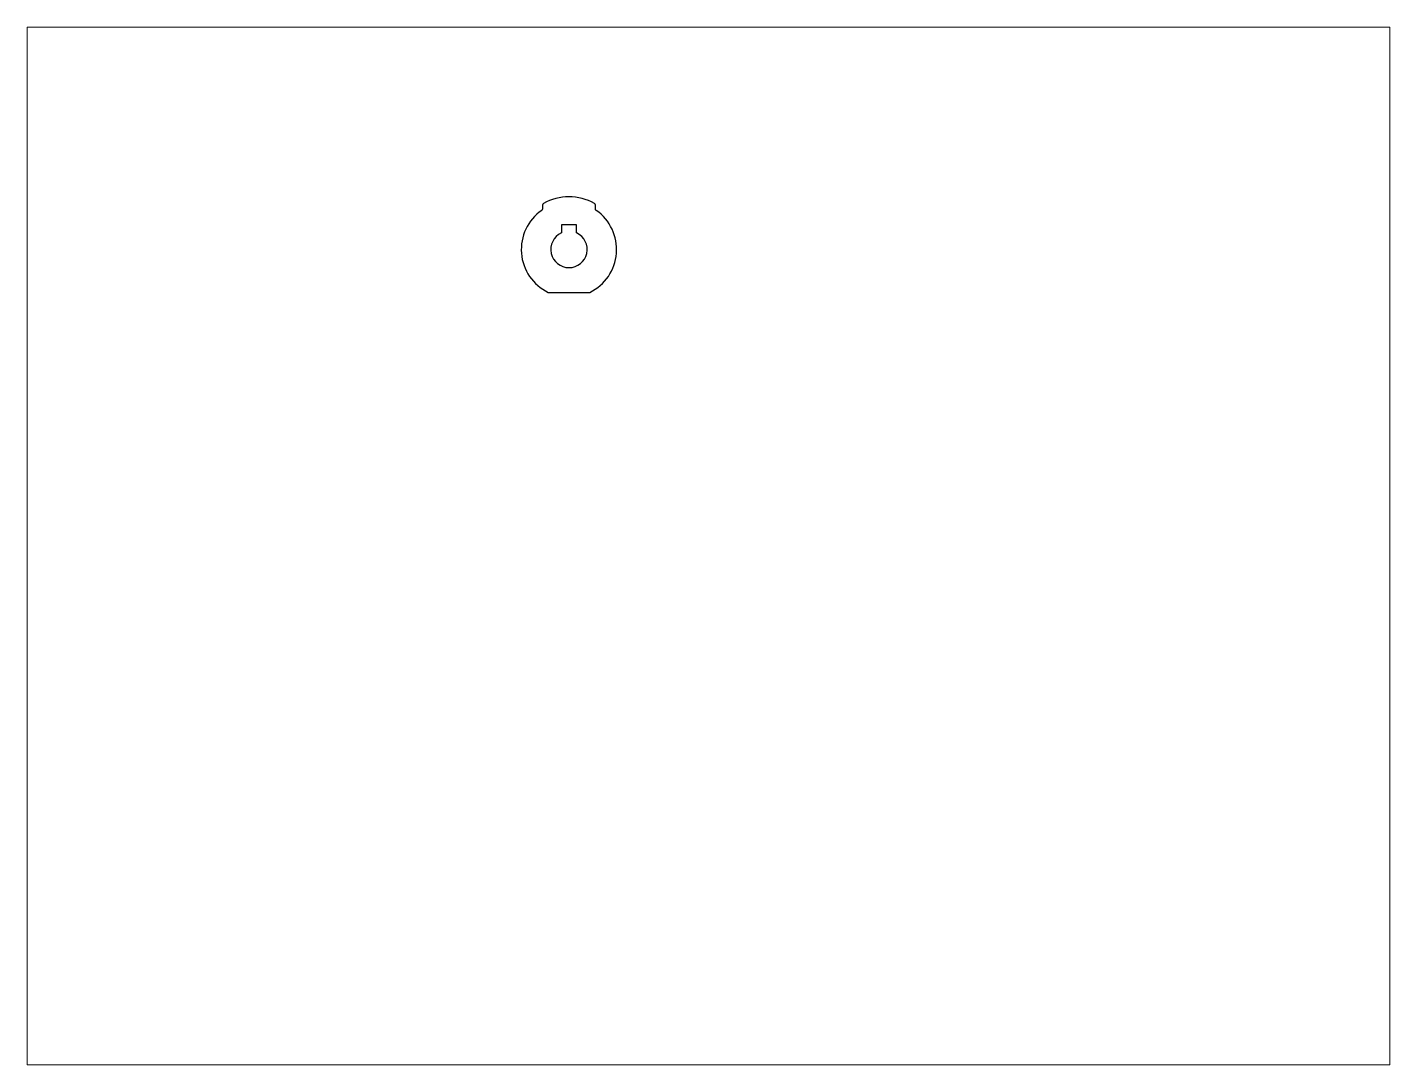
# Paper-space layout 'Layout1' of a CAD drawing. Extents: x 27 to 240, y 20 to 183.
# The model-space entities are those that its viewports show. They can reach past a viewport. Long polylines and large blocks are cut down to what shows.
import ezdxf

# ---------------------------------------------------------------- set-up
doc = ezdxf.new("R2010")
doc.units = 0
doc.header["$LTSCALE"] = 15
doc.layers.get('0').update_dxf_attribs({"linetype": 'CONTINUOUS'})

msp = doc.modelspace()

# ---------------------------------------------------------------- linework, layer by layer
for points in [[(156.89, 202.15, 0.573332), (158.72, 225.38, -0.245393), (158.51, 225.79), (158.51, 226.88, 0.272231), (158.25, 227.32, 0.259412), (143.76, 227.32, 0.272231), (143.51, 226.88), (143.51, 225.79, -0.245393), (143.29, 225.38, 0.573332), (145.12, 202.15)], [(148.86, 221.3), (148.86, 218.98, 4.571974), (153.16, 218.98), (153.16, 221.3)]]:
    msp.add_lwpolyline(points, format="xyb", close=True)

psp = doc.layouts.get("Layout1")

# ---------------------------------------------------------------- viewports
at = {"layer": '0', "color": 0, "linetype": 'BYBLOCK', "ltscale": 0.05}
psp.add_viewport(center=(133.35, 101.6), size=(213.36, 162.56), view_center_point=(190.51, 130.3), view_height=293.8955, dxfattribs=at)

doc.saveas('drawing.dxf')
